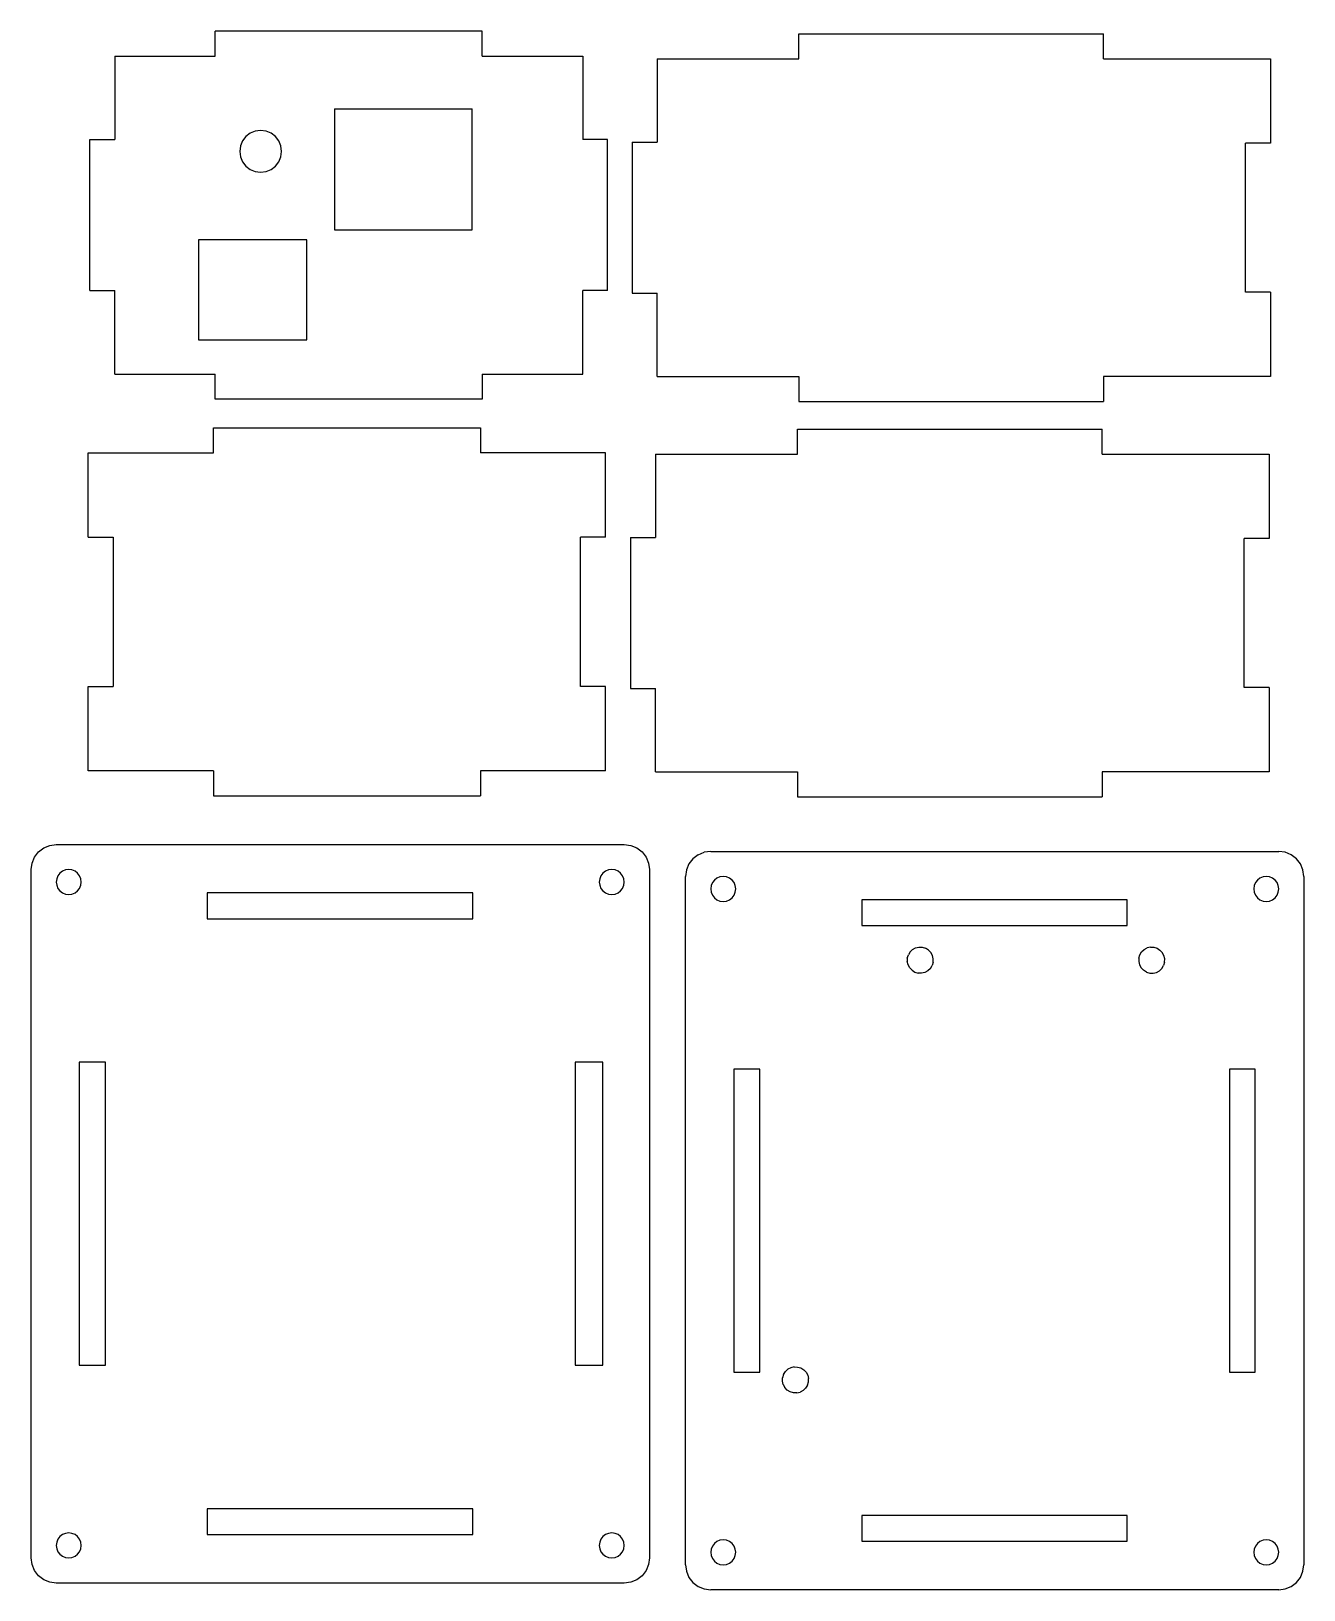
# Model space of a CAD drawing. Header units: metres. Extents: x -267 to -114, y 10 to 197.
import ezdxf

# ---------------------------------------------------------------- set-up
doc = ezdxf.new("R2010")
doc.units = ezdxf.units.M

msp = doc.modelspace()

# ---------------------------------------------------------------- linework, layer by layer
at = {"layer": 'Layer0'}
for p, q in [((-212.76, 197.17), (-244.76, 197.17)), ((-244.76, 194.17), (-244.76, 197.17)), ((-212.76, 194.17), (-212.76, 197.17)), ((-174.8, 196.87), (-138.3, 196.87)), ((-174.8, 193.87), (-174.8, 196.87)), ((-138.3, 193.87), (-138.3, 196.87)), ((-256.76, 194.17), (-244.76, 194.17)), ((-256.76, 194.17), (-256.76, 184.17)), ((-212.76, 194.17), (-200.7, 194.17)), ((-200.7, 194.17), (-200.7, 184.17)), ((-191.8, 193.87), (-174.8, 193.87)), ((-191.8, 193.87), (-191.8, 183.87)), ((-138.3, 193.87), (-118.3, 193.87)), ((-118.3, 193.87), (-118.3, 183.77)), ((-230.46, 187.88), (-230.46, 173.38)), ((-230.46, 187.88), (-213.96, 187.88)), ((-213.96, 173.38), (-213.96, 187.88)), ((-240.55, 184.94), (-241.06, 184.54)), ((-239.94, 185.19), (-240.55, 184.94)), ((-239.3, 185.27), (-239.94, 185.19)), ((-238.65, 185.19), (-239.3, 185.27)), ((-238.05, 184.94), (-238.65, 185.19)), ((-237.53, 184.54), (-238.05, 184.94)), ((-259.76, 166.08), (-259.76, 184.17)), ((-259.76, 184.17), (-256.76, 184.17)), ((-241.71, 183.42), (-241.8, 182.77)), ((-241.46, 184.02), (-241.71, 183.42)), ((-241.06, 184.54), (-241.46, 184.02)), ((-237.13, 184.02), (-237.53, 184.54)), ((-236.88, 183.42), (-237.13, 184.02)), ((-236.8, 182.77), (-236.88, 183.42)), ((-197.76, 184.17), (-200.7, 184.17)), ((-197.76, 166.08), (-197.76, 184.17)), ((-194.8, 183.87), (-191.8, 183.87)), ((-194.8, 183.87), (-194.8, 165.78)), ((-121.3, 165.88), (-121.3, 183.77)), ((-118.3, 183.77), (-121.3, 183.77)), ((-241.8, 182.77), (-241.71, 182.12)), ((-241.71, 182.12), (-241.46, 181.52)), ((-241.46, 181.52), (-241.06, 181)), ((-237.53, 181), (-237.13, 181.52)), ((-237.13, 181.52), (-236.88, 182.12)), ((-236.88, 182.12), (-236.8, 182.77)), ((-241.06, 181), (-240.55, 180.61)), ((-240.55, 180.61), (-239.94, 180.36)), ((-239.94, 180.36), (-239.3, 180.27)), ((-239.3, 180.27), (-238.65, 180.36)), ((-238.65, 180.36), (-238.05, 180.61)), ((-238.05, 180.61), (-237.53, 181)), ((-246.76, 172.18), (-246.76, 160.18)), ((-233.76, 172.18), (-246.76, 172.18)), ((-233.76, 160.18), (-233.76, 172.18)), ((-230.46, 173.38), (-213.96, 173.38)), ((-259.76, 166.08), (-256.76, 166.08)), ((-256.76, 161.08), (-256.76, 166.08)), ((-200.7, 156.08), (-200.7, 166.08)), ((-197.76, 166.08), (-200.7, 166.08)), ((-194.8, 165.78), (-191.8, 165.78)), ((-191.8, 155.78), (-191.8, 165.78)), ((-118.3, 165.88), (-121.3, 165.88)), ((-118.3, 165.88), (-118.3, 155.78)), ((-256.76, 156.08), (-256.76, 161.08)), ((-246.76, 160.18), (-233.76, 160.18)), ((-256.76, 156.08), (-244.76, 156.08)), ((-244.76, 153.08), (-244.76, 156.08)), ((-212.76, 156.08), (-200.7, 156.08)), ((-212.76, 156.08), (-212.76, 153.08)), ((-191.8, 155.78), (-174.8, 155.78)), ((-174.8, 155.78), (-174.8, 152.78)), ((-138.3, 155.78), (-138.3, 152.78)), ((-118.3, 155.78), (-138.3, 155.78)), ((-212.76, 153.08), (-244.76, 153.08)), ((-174.8, 152.78), (-138.3, 152.78)), ((-244.97, 146.64), (-244.97, 149.64)), ((-244.97, 149.64), (-212.97, 149.64)), ((-212.97, 149.64), (-212.97, 146.64)), ((-174.98, 146.49), (-174.98, 149.49)), ((-174.98, 149.49), (-138.48, 149.49)), ((-138.48, 146.49), (-138.48, 149.49)), ((-259.97, 136.54), (-259.97, 146.64)), ((-259.97, 146.64), (-244.97, 146.64)), ((-197.97, 146.64), (-212.97, 146.64)), ((-197.97, 136.54), (-197.97, 146.64)), ((-191.98, 146.49), (-191.98, 136.49)), ((-191.98, 146.49), (-174.98, 146.49)), ((-138.48, 146.49), (-118.48, 146.49)), ((-118.48, 146.49), (-118.48, 136.39)), ((-259.97, 136.54), (-256.97, 136.54)), ((-256.97, 136.54), (-256.97, 118.65)), ((-200.97, 118.65), (-200.97, 136.54)), ((-197.97, 136.54), (-200.97, 136.54)), ((-194.98, 136.49), (-191.98, 136.49)), ((-194.98, 136.49), (-194.98, 118.4)), ((-121.48, 118.5), (-121.48, 136.39)), ((-118.48, 136.39), (-121.48, 136.39)), ((-259.97, 108.55), (-259.97, 118.65)), ((-259.97, 118.65), (-256.97, 118.65)), ((-197.97, 118.65), (-200.97, 118.65)), ((-197.97, 108.55), (-197.97, 118.65)), ((-194.98, 118.4), (-191.98, 118.4)), ((-191.98, 108.4), (-191.98, 118.4)), ((-118.48, 118.5), (-121.48, 118.5)), ((-118.48, 118.5), (-118.48, 108.4)), ((-244.97, 108.55), (-259.97, 108.55)), ((-244.97, 108.55), (-244.97, 105.55)), ((-197.97, 108.55), (-212.97, 108.55)), ((-212.97, 108.55), (-212.97, 105.55)), ((-191.98, 108.4), (-174.98, 108.4)), ((-174.98, 108.4), (-174.98, 105.4)), ((-138.48, 108.4), (-138.48, 105.4)), ((-118.48, 108.4), (-138.48, 108.4)), ((-244.97, 105.55), (-212.97, 105.55)), ((-174.98, 105.4), (-138.48, 105.4)), ((-265.92, 98.82), (-265.29, 99.29)), ((-265.29, 99.29), (-264.57, 99.59)), ((-264.57, 99.59), (-263.79, 99.7)), ((-263.79, 99.7), (-195.73, 99.7)), ((-195.73, 99.7), (-194.95, 99.59)), ((-194.95, 99.59), (-194.23, 99.29)), ((-194.23, 99.29), (-193.61, 98.82)), ((-266.79, 96.7), (-266.69, 97.47)), ((-266.69, 97.47), (-266.39, 98.2)), ((-266.39, 98.2), (-265.92, 98.82)), ((-193.61, 98.82), (-193.13, 98.2)), ((-193.13, 98.2), (-192.83, 97.47)), ((-192.83, 97.47), (-192.73, 96.7)), ((-187.98, 97.38), (-188.28, 96.66)), ((-187.5, 98), (-187.98, 97.38)), ((-186.88, 98.48), (-187.5, 98)), ((-186.88, 98.48), (-186.16, 98.78)), ((-185.38, 98.88), (-186.16, 98.78)), ((-185.38, 98.88), (-117.32, 98.88)), ((-116.54, 98.78), (-117.32, 98.88)), ((-115.82, 98.48), (-116.54, 98.78)), ((-115.19, 98), (-115.82, 98.48)), ((-114.72, 97.38), (-115.19, 98)), ((-114.42, 96.66), (-114.72, 97.38)), ((-266.79, 14.2), (-266.79, 96.7)), ((-263.74, 95.58), (-263.79, 95.2)), ((-263.59, 95.95), (-263.74, 95.58)), ((-263.36, 96.26), (-263.59, 95.95)), ((-263.04, 96.5), (-263.36, 96.26)), ((-262.68, 96.65), (-263.04, 96.5)), ((-262.29, 96.7), (-262.68, 96.65)), ((-261.91, 96.65), (-262.29, 96.7)), ((-261.54, 96.5), (-261.91, 96.65)), ((-261.23, 96.26), (-261.54, 96.5)), ((-261, 95.95), (-261.23, 96.26)), ((-260.85, 95.58), (-261, 95.95)), ((-260.79, 95.2), (-260.85, 95.58)), ((-198.68, 95.58), (-198.73, 95.2)), ((-198.53, 95.95), (-198.68, 95.58)), ((-198.29, 96.26), (-198.53, 95.95)), ((-197.98, 96.5), (-198.29, 96.26)), ((-197.62, 96.65), (-197.98, 96.5)), ((-197.23, 96.7), (-197.62, 96.65)), ((-196.84, 96.65), (-197.23, 96.7)), ((-196.48, 96.5), (-196.84, 96.65)), ((-196.17, 96.26), (-196.48, 96.5)), ((-195.93, 95.95), (-196.17, 96.26)), ((-195.78, 95.58), (-195.93, 95.95)), ((-195.73, 95.2), (-195.78, 95.58)), ((-192.73, 96.7), (-192.73, 14.2)), ((-188.28, 96.66), (-188.38, 95.88)), ((-188.38, 13.38), (-188.38, 95.88)), ((-184.94, 95.44), (-185.18, 95.13)), ((-184.63, 95.68), (-184.94, 95.44)), ((-184.27, 95.83), (-184.63, 95.68)), ((-183.88, 95.88), (-184.27, 95.83)), ((-183.49, 95.83), (-183.88, 95.88)), ((-183.13, 95.68), (-183.49, 95.83)), ((-182.82, 95.44), (-183.13, 95.68)), ((-182.58, 95.13), (-182.82, 95.44)), ((-119.88, 95.44), (-120.11, 95.13)), ((-119.57, 95.68), (-119.88, 95.44)), ((-119.2, 95.83), (-119.57, 95.68)), ((-118.82, 95.88), (-119.2, 95.83)), ((-118.43, 95.83), (-118.82, 95.88)), ((-118.07, 95.68), (-118.43, 95.83)), ((-117.75, 95.44), (-118.07, 95.68)), ((-117.52, 95.13), (-117.75, 95.44)), ((-114.32, 95.88), (-114.42, 96.66)), ((-114.32, 95.88), (-114.32, 13.38)), ((-263.79, 95.2), (-263.74, 94.81)), ((-263.74, 94.81), (-263.59, 94.45)), ((-263.59, 94.45), (-263.36, 94.14)), ((-263.36, 94.14), (-263.04, 93.9)), ((-263.04, 93.9), (-262.68, 93.75)), ((-262.68, 93.75), (-262.29, 93.7)), ((-262.29, 93.7), (-261.91, 93.75)), ((-261.91, 93.75), (-261.54, 93.9)), ((-261.54, 93.9), (-261.23, 94.14)), ((-261.23, 94.14), (-261, 94.45)), ((-261, 94.45), (-260.85, 94.81)), ((-260.85, 94.81), (-260.79, 95.2)), ((-245.69, 93.9), (-245.69, 90.8)), ((-213.89, 93.9), (-245.69, 93.9)), ((-213.89, 90.8), (-213.89, 93.9)), ((-198.73, 95.2), (-198.68, 94.81)), ((-198.68, 94.81), (-198.53, 94.45)), ((-198.53, 94.45), (-198.29, 94.14)), ((-198.29, 94.14), (-197.98, 93.9)), ((-197.98, 93.9), (-197.62, 93.75)), ((-197.62, 93.75), (-197.23, 93.7)), ((-197.23, 93.7), (-196.84, 93.75)), ((-196.84, 93.75), (-196.48, 93.9)), ((-196.48, 93.9), (-196.17, 94.14)), ((-196.17, 94.14), (-195.93, 94.45)), ((-195.93, 94.45), (-195.78, 94.81)), ((-195.78, 94.81), (-195.73, 95.2)), ((-185.33, 94.77), (-185.38, 94.38)), ((-185.38, 94.38), (-185.33, 94)), ((-185.18, 95.13), (-185.33, 94.77)), ((-185.33, 94), (-185.18, 93.63)), ((-185.18, 93.63), (-184.94, 93.32)), ((-182.82, 93.32), (-182.58, 93.63)), ((-182.43, 94.77), (-182.58, 95.13)), ((-182.58, 93.63), (-182.43, 94)), ((-182.38, 94.38), (-182.43, 94.77)), ((-182.43, 94), (-182.38, 94.38)), ((-120.26, 94.77), (-120.32, 94.38)), ((-120.32, 94.38), (-120.26, 94)), ((-120.11, 95.13), (-120.26, 94.77)), ((-120.26, 94), (-120.11, 93.63)), ((-120.11, 93.63), (-119.88, 93.32)), ((-117.75, 93.32), (-117.52, 93.63)), ((-117.37, 94.77), (-117.52, 95.13)), ((-117.52, 93.63), (-117.37, 94)), ((-117.32, 94.38), (-117.37, 94.77)), ((-117.37, 94), (-117.32, 94.38)), ((-184.94, 93.32), (-184.63, 93.08)), ((-184.63, 93.08), (-184.27, 92.93)), ((-184.27, 92.93), (-183.88, 92.88)), ((-183.88, 92.88), (-183.49, 92.93)), ((-183.49, 92.93), (-183.13, 93.08)), ((-183.13, 93.08), (-182.82, 93.32)), ((-135.48, 93.06), (-167.28, 93.06)), ((-167.28, 93.06), (-167.28, 89.98)), ((-135.48, 89.98), (-135.48, 93.06)), ((-119.88, 93.32), (-119.57, 93.08)), ((-119.57, 93.08), (-119.2, 92.93)), ((-119.2, 92.93), (-118.82, 92.88)), ((-118.82, 92.88), (-118.43, 92.93)), ((-118.43, 92.93), (-118.07, 93.08)), ((-118.07, 93.08), (-117.75, 93.32)), ((-245.69, 90.8), (-213.89, 90.8)), ((-167.28, 89.98), (-135.48, 89.98)), ((-161.82, 86.09), (-161.83, 85.68)), ((-161.82, 86.09), (-161.7, 86.48)), ((-161.49, 86.83), (-161.7, 86.48)), ((-161.49, 86.83), (-161.19, 87.11)), ((-161.19, 87.11), (-160.83, 87.3)), ((-160.83, 87.3), (-160.43, 87.39)), ((-160.43, 87.39), (-160.03, 87.38)), ((-160.03, 87.38), (-159.64, 87.27)), ((-159.29, 87.05), (-159.64, 87.27)), ((-159.29, 87.05), (-159.01, 86.76)), ((-158.81, 86.4), (-159.01, 86.76)), ((-158.72, 86), (-158.81, 86.4)), ((-158.73, 85.59), (-158.72, 86)), ((-134.08, 86.09), (-134.09, 85.68)), ((-134.08, 86.09), (-133.96, 86.48)), ((-133.96, 86.48), (-133.75, 86.83)), ((-133.75, 86.83), (-133.45, 87.11)), ((-133.45, 87.11), (-133.09, 87.3)), ((-132.7, 87.39), (-133.09, 87.3)), ((-132.7, 87.39), (-132.29, 87.38)), ((-132.29, 87.38), (-131.9, 87.27)), ((-131.9, 87.27), (-131.55, 87.05)), ((-131.55, 87.05), (-131.27, 86.76)), ((-131.08, 86.4), (-131.27, 86.76)), ((-130.98, 86), (-131.08, 86.4)), ((-130.99, 85.59), (-130.98, 86)), ((-161.74, 85.28), (-161.83, 85.68)), ((-161.54, 84.92), (-161.74, 85.28)), ((-161.26, 84.63), (-161.54, 84.92)), ((-161.26, 84.63), (-160.91, 84.41)), ((-160.91, 84.41), (-160.52, 84.3)), ((-160.12, 84.28), (-160.52, 84.3)), ((-159.72, 84.38), (-160.12, 84.28)), ((-159.36, 84.57), (-159.72, 84.38)), ((-159.06, 84.85), (-159.36, 84.57)), ((-159.06, 84.85), (-158.85, 85.2)), ((-158.73, 85.59), (-158.85, 85.2)), ((-134.09, 85.68), (-134, 85.28)), ((-134, 85.28), (-133.8, 84.92)), ((-133.52, 84.63), (-133.8, 84.92)), ((-133.17, 84.41), (-133.52, 84.63)), ((-133.17, 84.41), (-132.78, 84.3)), ((-132.78, 84.3), (-132.38, 84.28)), ((-132.38, 84.28), (-131.98, 84.38)), ((-131.98, 84.38), (-131.62, 84.57)), ((-131.62, 84.57), (-131.32, 84.85)), ((-131.32, 84.85), (-131.11, 85.2)), ((-130.99, 85.59), (-131.11, 85.2)), ((-257.89, 73.6), (-261.03, 73.6)), ((-261.03, 73.6), (-261.03, 37.3)), ((-257.89, 37.3), (-257.89, 73.6)), ((-198.3, 73.6), (-201.63, 73.6)), ((-201.63, 73.6), (-201.63, 37.3)), ((-198.3, 37.3), (-198.3, 73.6)), ((-179.48, 72.78), (-182.62, 72.78)), ((-182.62, 72.78), (-182.62, 36.48)), ((-179.48, 36.48), (-179.48, 72.78)), ((-123.22, 72.78), (-123.22, 36.48)), ((-120.14, 72.78), (-123.22, 72.78)), ((-120.14, 36.48), (-120.14, 72.78)), ((-261.03, 37.3), (-257.89, 37.3)), ((-201.63, 37.3), (-198.3, 37.3)), ((-182.62, 36.48), (-179.48, 36.48)), ((-176.78, 35.38), (-176.76, 35.79)), ((-176.65, 36.18), (-176.76, 35.79)), ((-176.65, 36.18), (-176.43, 36.53)), ((-176.43, 36.53), (-176.14, 36.81)), ((-175.78, 37), (-176.14, 36.81)), ((-175.38, 37.09), (-175.78, 37)), ((-175.38, 37.09), (-174.97, 37.08)), ((-174.97, 37.08), (-174.58, 36.97)), ((-174.58, 36.97), (-174.23, 36.75)), ((-174.23, 36.75), (-173.95, 36.46)), ((-173.95, 36.46), (-173.76, 36.1)), ((-173.76, 36.1), (-173.67, 35.7)), ((-173.68, 35.29), (-173.67, 35.7)), ((-123.22, 36.48), (-120.14, 36.48)), ((-176.68, 34.98), (-176.78, 35.38)), ((-176.68, 34.98), (-176.49, 34.62)), ((-176.21, 34.33), (-176.49, 34.62)), ((-175.86, 34.11), (-176.21, 34.33)), ((-175.47, 34), (-175.86, 34.11)), ((-175.06, 33.98), (-175.47, 34)), ((-175.06, 33.98), (-174.66, 34.08)), ((-174.3, 34.27), (-174.66, 34.08)), ((-174.3, 34.27), (-174.01, 34.55)), ((-173.79, 34.9), (-174.01, 34.55)), ((-173.79, 34.9), (-173.68, 35.29)), ((-213.89, 20.1), (-245.69, 20.1)), ((-245.69, 20.1), (-245.69, 17.02)), ((-213.89, 17.02), (-213.89, 20.1)), ((-135.48, 19.28), (-167.28, 19.28)), ((-167.28, 19.28), (-167.28, 16.2)), ((-135.48, 16.2), (-135.48, 19.28)), ((-263.04, 17), (-263.36, 16.76)), ((-262.68, 17.15), (-263.04, 17)), ((-262.29, 17.2), (-262.68, 17.15)), ((-261.91, 17.15), (-262.29, 17.2)), ((-261.54, 17), (-261.91, 17.15)), ((-261.23, 16.76), (-261.54, 17)), ((-245.69, 17.02), (-213.89, 17.02)), ((-197.98, 17), (-198.29, 16.76)), ((-197.62, 17.15), (-197.98, 17)), ((-197.23, 17.2), (-197.62, 17.15)), ((-196.84, 17.15), (-197.23, 17.2)), ((-196.48, 17), (-196.84, 17.15)), ((-196.17, 16.76), (-196.48, 17)), ((-263.74, 16.08), (-263.79, 15.7)), ((-263.79, 15.7), (-263.74, 15.31)), ((-263.59, 16.45), (-263.74, 16.08)), ((-263.74, 15.31), (-263.59, 14.95)), ((-263.36, 16.76), (-263.59, 16.45)), ((-263.59, 14.95), (-263.36, 14.64)), ((-261, 16.45), (-261.23, 16.76)), ((-261.23, 14.64), (-261, 14.95)), ((-260.85, 16.08), (-261, 16.45)), ((-261, 14.95), (-260.85, 15.31)), ((-260.79, 15.7), (-260.85, 16.08)), ((-260.85, 15.31), (-260.79, 15.7)), ((-198.68, 16.08), (-198.73, 15.7)), ((-198.73, 15.7), (-198.68, 15.31)), ((-198.53, 16.45), (-198.68, 16.08)), ((-198.68, 15.31), (-198.53, 14.95)), ((-198.29, 16.76), (-198.53, 16.45)), ((-198.53, 14.95), (-198.29, 14.64)), ((-195.93, 16.45), (-196.17, 16.76)), ((-196.17, 14.64), (-195.93, 14.95)), ((-195.78, 16.08), (-195.93, 16.45)), ((-195.93, 14.95), (-195.78, 15.31)), ((-195.73, 15.7), (-195.78, 16.08)), ((-195.78, 15.31), (-195.73, 15.7)), ((-185.33, 15.27), (-185.38, 14.88)), ((-185.18, 15.63), (-185.33, 15.27)), ((-184.94, 15.94), (-185.18, 15.63)), ((-184.63, 16.18), (-184.94, 15.94)), ((-184.27, 16.33), (-184.63, 16.18)), ((-183.88, 16.38), (-184.27, 16.33)), ((-183.49, 16.33), (-183.88, 16.38)), ((-183.13, 16.18), (-183.49, 16.33)), ((-182.82, 15.94), (-183.13, 16.18)), ((-182.58, 15.63), (-182.82, 15.94)), ((-182.43, 15.27), (-182.58, 15.63)), ((-182.38, 14.88), (-182.43, 15.27)), ((-167.28, 16.2), (-135.48, 16.2)), ((-120.26, 15.27), (-120.32, 14.88)), ((-120.11, 15.63), (-120.26, 15.27)), ((-119.88, 15.94), (-120.11, 15.63)), ((-119.57, 16.18), (-119.88, 15.94)), ((-119.2, 16.33), (-119.57, 16.18)), ((-118.82, 16.38), (-119.2, 16.33)), ((-118.43, 16.33), (-118.82, 16.38)), ((-118.07, 16.18), (-118.43, 16.33)), ((-117.75, 15.94), (-118.07, 16.18)), ((-117.52, 15.63), (-117.75, 15.94)), ((-117.37, 15.27), (-117.52, 15.63)), ((-117.32, 14.88), (-117.37, 15.27)), ((-266.69, 13.42), (-266.79, 14.2)), ((-266.39, 12.7), (-266.69, 13.42)), ((-263.36, 14.64), (-263.04, 14.4)), ((-263.04, 14.4), (-262.68, 14.25)), ((-262.68, 14.25), (-262.29, 14.2)), ((-262.29, 14.2), (-261.91, 14.25)), ((-261.91, 14.25), (-261.54, 14.4)), ((-261.54, 14.4), (-261.23, 14.64)), ((-198.29, 14.64), (-197.98, 14.4)), ((-197.98, 14.4), (-197.62, 14.25)), ((-197.62, 14.25), (-197.23, 14.2)), ((-197.23, 14.2), (-196.84, 14.25)), ((-196.84, 14.25), (-196.48, 14.4)), ((-196.48, 14.4), (-196.17, 14.64)), ((-192.83, 13.42), (-193.13, 12.7)), ((-192.73, 14.2), (-192.83, 13.42)), ((-188.38, 13.38), (-188.28, 12.61)), ((-185.38, 14.88), (-185.33, 14.5)), ((-185.33, 14.5), (-185.18, 14.13)), ((-185.18, 14.13), (-184.94, 13.82)), ((-184.94, 13.82), (-184.63, 13.58)), ((-184.63, 13.58), (-184.27, 13.43)), ((-184.27, 13.43), (-183.88, 13.38)), ((-183.88, 13.38), (-183.49, 13.43)), ((-183.49, 13.43), (-183.13, 13.58)), ((-183.13, 13.58), (-182.82, 13.82)), ((-182.82, 13.82), (-182.58, 14.13)), ((-182.58, 14.13), (-182.43, 14.5)), ((-182.43, 14.5), (-182.38, 14.88)), ((-120.32, 14.88), (-120.26, 14.5)), ((-120.26, 14.5), (-120.11, 14.13)), ((-120.11, 14.13), (-119.88, 13.82)), ((-119.88, 13.82), (-119.57, 13.58)), ((-119.57, 13.58), (-119.2, 13.43)), ((-119.2, 13.43), (-118.82, 13.38)), ((-118.82, 13.38), (-118.43, 13.43)), ((-118.43, 13.43), (-118.07, 13.58)), ((-118.07, 13.58), (-117.75, 13.82)), ((-117.75, 13.82), (-117.52, 14.13)), ((-117.52, 14.13), (-117.37, 14.5)), ((-117.37, 14.5), (-117.32, 14.88)), ((-114.42, 12.61), (-114.32, 13.38)), ((-265.92, 12.07), (-266.39, 12.7)), ((-265.29, 11.6), (-265.92, 12.07)), ((-264.57, 11.3), (-265.29, 11.6)), ((-263.79, 11.2), (-264.57, 11.3)), ((-194.95, 11.3), (-195.73, 11.2)), ((-194.23, 11.6), (-194.95, 11.3)), ((-193.61, 12.07), (-194.23, 11.6)), ((-193.13, 12.7), (-193.61, 12.07)), ((-188.28, 12.61), (-187.98, 11.88)), ((-187.98, 11.88), (-187.5, 11.26)), ((-187.5, 11.26), (-186.88, 10.79)), ((-115.82, 10.79), (-115.19, 11.26)), ((-115.19, 11.26), (-114.72, 11.88)), ((-114.72, 11.88), (-114.42, 12.61)), ((-195.73, 11.2), (-263.79, 11.2)), ((-186.88, 10.79), (-186.16, 10.49)), ((-186.16, 10.49), (-185.38, 10.38)), ((-117.32, 10.38), (-185.38, 10.38)), ((-117.32, 10.38), (-116.54, 10.49)), ((-116.54, 10.49), (-115.82, 10.79))]:
    msp.add_line(p, q, dxfattribs=at)

doc.saveas('drawing.dxf')
